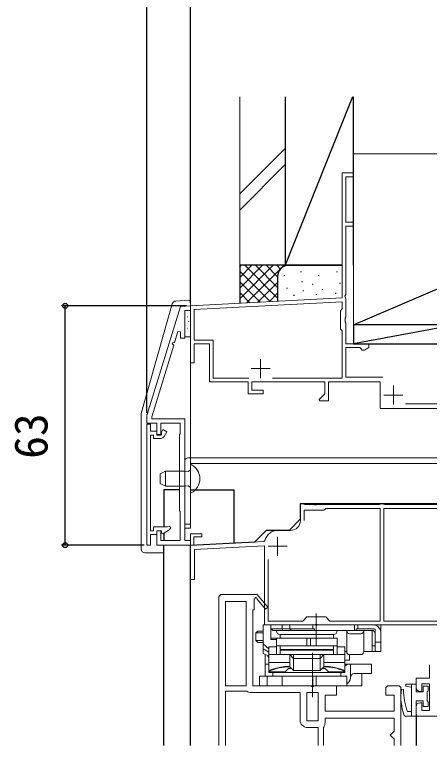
# Model space of a CAD drawing. Units: millimetres, scale not verified. Extents: x -525 to 525, y -783 to 778.
# Drawn here: x 142.2 to 251.5, y -70.8 to 121.6 of the extents above; entities that cross this region are included whole.
import ezdxf
from ezdxf.enums import TextEntityAlignment as Align

# ---------------------------------------------------------------- set-up
doc = ezdxf.new("R2010")
doc.units = ezdxf.units.MM
doc.header["$LTSCALE"] = 4
for name, color, linetype, lineweight in [('0-3_YKK_11', 7, 'Continuous', 18), ('0-4_YKK_11E', 7, 'Continuous', 18), ('0-6_YKK_13', 4, 'Continuous', 18), ('0-B_YSS_KE', 3, 'Continuous', 18)]:
    doc.layers.add(name, color=color, linetype=linetype, lineweight=lineweight)
for name, color, linetype in [('0-5_YKK_12', 2, 'Continuous'), ('0-8_YKK_D', 6, 'Continuous'), ('0-A_YSS_K', 3, 'Continuous')]:
    doc.layers.add(name, color=color, linetype=linetype)
doc.styles.add('ＭＳ ゴシック', font='')
doc.styles.get('ＭＳ ゴシック').set_extended_font_data('MS Gothic')

msp = doc.modelspace()

# ---------------------------------------------------------------- linework, layer by layer
at = {"layer": '0-3_YKK_11', "color": 211}
for p, q in [((214.91, -14.2), (211.61, -14.2)), ((211.51, -15.9), (211.51, -20.9)), ((209.01, -18.4), (214.01, -18.4)), ((248.01, -60.6), (248.01, -63.1))]:
    msp.add_line(p, q, dxfattribs=at)
at = {"layer": '0-3_YKK_11'}
for p, q in [((196.01, -31.6), (196.01, -70.8)), ((240.51, -55.1), (243.51, -55.1))]:
    msp.add_line(p, q, dxfattribs=at)
at = {"layer": '0-3_YKK_11', "color": 1}
for points in [[(187.01, -16.9), (187.01, 15.2), (178.31, 15.2), (178.31, 15.704), (184.11, 34.514), (183.717, 34.937), (183.786, 35.158), (184.348, 35.286), (185.23, 38.144), (185.91, 38.041), (185.91, 36.4), (187.01, 36.4), (187.01, 43.72), (188.51, 43.798), (188.51, 44.9), (185.91, 44.764), (177.055, 16.044)], [(177.01, 15.749), (177.01, 14), (179.71, 14), (179.71, 11), (180.71, 11), (180.71, 14), (185.81, 14), (185.81, 11.2), (185.61, 11), (185.61, -9), (185.81, -9.2), (185.81, -16.9), (180.71, -16.9), (180.71, -14.3), (179.71, -14.3), (179.71, -18.1), (188.51, -18.1), (188.51, -16.9), (187.01, -16.9)], [(177.01, -18.1), (177.01, 13.8), (178.01, 13.8), (178.01, 11.9), (179.71, 11.9), (179.71, 10.9), (180.791, 10.9), (180.901, 11.091), (180.901, 11.391), (180.901, 11.691), (181.271, 12.332), (182.31, 11.732), (181.599, 10.5)], [(180.733, 10), (178.81, 10), (178.81, 10.9), (178.01, 10.9), (178.01, -14.3), (178.81, -14.3), (178.81, -13.3), (182.488, -13.3), (182.902, -13.061), (183.337, -13.416)], [(182.665, -14.237), (181.21, -15.077), (180.91, -14.904), (180.91, -14.3), (179.71, -14.3), (179.71, -15.3), (178.01, -15.3), (178.01, -18.1), (177.01, -18.1)]]:
    msp.add_lwpolyline(points, dxfattribs=at)
at = {"layer": '0-3_YKK_11', "color": 211}
for points in [[(277.352, -7.4), (239.669, -7.4), (239.485, -7.28), (239.21, -7.1), (238.81, -7.1), (238.535, -7.28), (238.352, -7.4), (221.969, -7.4), (221.785, -7.52), (221.235, -7.52), (221.052, -7.4), (218.669, -7.4), (218.485, -7.28), (218.21, -7.1), (217.51, -7.1), (217.51, -11.6)], [(209.01, -21.91), (209.01, -38.1), (218.11, -38.1), (219.21, -37), (224.21, -37), (225.31, -38.1), (238.51, -38.1), (238.51, -8.4), (224.21, -8.4), (224.01, -8.6), (223.71, -8.9), (218.51, -8.9), (218.51, -11.6)], [(262.114, -32.1), (277.51, -32.1), (277.51, -13.8), (277.31, -13.6), (277.01, -13.3), (277.01, -8.4), (239.51, -8.4), (239.51, -38.1), (258.51, -38.1), (258.51, -33.6)], [(208.134, -16.864), (207.86, -17.086), (189.41, -18.053), (189.41, -15.9), (191.51, -15.9), (191.51, -15.1), (188.51, -15.1), (188.51, -27.1), (189.61, -27.1), (189.61, -19.244), (208.01, -18.28), (208.01, -39.1), (221.252, -39.1), (221.435, -38.98), (221.985, -38.98), (222.169, -39.1), (256.61, -39.1)], [(248.01, -63.1), (275.01, -63.1), (275.01, -61.6), (273.21, -61.6), (273.21, -50.1), (293.51, -50.1), (293.51, -47.6), (292.01, -47.6), (292.01, -48.1), (278.51, -48.1), (278.51, -41.6), (276.91, -41.6), (276.91, -39.219), (276.176, -39.017), (275.41, -40.3), (275.41, -43.1), (277.01, -43.1), (277.01, -48.6), (262.51, -48.6)], [(251.51, -49.6), (251.51, -53.1), (248.01, -53.1), (248.01, -55.6)], [(249.01, -56.6), (249.51, -56.6), (249.51, -54.6), (251.51, -54.6), (251.51, -61.6), (249.51, -61.6), (249.51, -59.6), (249.01, -59.6)]]:
    msp.add_lwpolyline(points, dxfattribs=at)
at = {"layer": '0-3_YKK_11'}
for points in [[(196.01, -31.6), (196.51, -31.1), (205.876, -31.1), (206.01, -31.023)], [(205.616, -32.174), (205.31, -32.351), (205.31, -35.1), (205.01, -35.1), (205.01, -55.1), (220.086, -55.1), (220.476, -55.288), (220.945, -55.288), (221.335, -55.1), (227.01, -55.1), (227.01, -57.6), (224.01, -57.6), (224.01, -61.8), (242.21, -61.8), (242.21, -57.6), (240.01, -57.6), (240.01, -55.6), (240.51, -55.1)], [(206.01, -31.023), (208.915, -34.441), (208.306, -34.959), (205.995, -32.24)], [(243.51, -55.1), (244.01, -55.6), (244.01, -70.8)], [(197.81, -70.8), (197.81, -56.5), (203.21, -56.5), (203.37, -56.546)], [(204.596, -56.9), (217.41, -56.9), (217.41, -64.1)], [(242.21, -70.8), (242.21, -69.1), (241.71, -68.6), (241.21, -68.1), (241.71, -67.6), (242.21, -67.1), (242.21, -63.6), (224.01, -63.6), (224.01, -64.773)], [(219.41, -66.1), (222.21, -66.1), (222.21, -70.8)], [(223.644, -65.989), (223.61, -66.1), (223.61, -70.8)]]:
    msp.add_lwpolyline(points, dxfattribs=at)
for points in [[(203.21, -32.9), (203.21, -55.1), (197.81, -55.1), (197.81, -32.9)], [(222.21, -56.9), (222.21, -64.3), (219.21, -64.3), (219.21, -56.9)]]:
    msp.add_lwpolyline(points, close=True, dxfattribs=at)
at = {"layer": '0-3_YKK_11', "color": 1}
for centre, radius, start, end in [((178.01, 15.749), 1, 162.86303, 179.99991), ((180.733, 11), 1, 270, 330.00002), ((181.915, -12.938), 1.5, 300.00001, 341.40962)]:
    msp.add_arc(centre, radius, start, end, dxfattribs=at)
at = {"layer": '0-3_YKK_11', "color": 211}
for centre, radius, start, end in [((214.91, -11.6), 2.6, 270.00001, 359.99999), ((211.61, -17.8), 3.6, 90, 164.93503), ((249.01, -55.6), 1, 180.00001, 269.99999), ((249.01, -60.6), 1, 90.00001, 179.99999)]:
    msp.add_arc(centre, radius, start, end, dxfattribs=at)
at = {"layer": '0-3_YKK_11'}
for centre, radius, start, end in [((205.833, -32.049), 0.25, 310.35704, 210), ((204.596, -54.6), 2.3, 237.79577, 270), ((219.41, -64.1), 2, 180, 270), ((221.81, -64.773), 2.2, 326.44269, 0)]:
    msp.add_arc(centre, radius, start, end, dxfattribs=at)
at = {"layer": '0-4_YKK_11E', "color": 4}
for p, q in [((229.323, 41.663), (229.323, 40.736)), ((207.01, 30.9), (207.01, 25.9)), ((204.51, 28.4), (209.51, 28.4)), ((242.01, 23.9), (242.01, 18.9)), ((239.51, 21.4), (244.51, 21.4))]:
    msp.add_line(p, q, dxfattribs=at)
for points in [[(257.31, 17.9), (238.51, 17.9), (238.51, 24.9), (224.91, 24.9), (224.91, 19.9), (222.585, 19.9), (222.424, 20.288), (223.91, 21.774), (223.91, 24.9), (204.71, 24.9), (204.71, 22.7), (207.71, 22.7), (207.71, 21.7), (203.71, 21.7), (203.71, 24.9), (193.51, 24.9), (193.51, 34.9), (189.51, 34.9), (189.51, 29.9), (188.51, 29.9), (188.51, 44.9), (228.51, 46.996), (228.51, 79.9), (231.51, 79.9)], [(231.51, 79.9), (231.51, 78.9), (229.51, 78.9), (229.51, 66.9), (231.51, 66.9), (231.51, 65.9), (229.51, 65.9), (229.51, 47.896), (229.251, 47.446), (229.36, 47.036)], [(229.36, 47.036), (229.51, 46.777), (229.51, 41.942), (229.323, 41.663)], [(210.123, 25.9), (228.51, 25.9), (228.51, 38.2), (228.11, 38.893), (228.11, 43.507), (228.51, 44.2), (228.51, 45.995), (189.51, 43.951), (189.51, 35.9), (194.51, 35.9), (194.51, 25.9), (203.897, 25.9)], [(229.323, 40.736), (229.51, 40.458), (229.51, 34.9), (235.51, 34.9), (235.51, 33.9), (234.385, 33.25), (233.81, 33.25), (233.511, 33.575), (233.212, 33.9), (229.51, 33.9), (229.51, 26.1), (239.21, 26.1)], [(245.243, 19.1), (257.51, 19.1)]]:
    msp.add_lwpolyline(points, dxfattribs=at)
at = {"layer": '0-5_YKK_12'}
for p, q in [((188.51, -3.5), (200.012, -3.5)), ((200.012, -17.497), (200.012, -3.5)), ((217.51, -7.1), (300.51, -7.1)), ((217.51, -11.2), (217.51, -7.1)), ((181.512, -14.904), (181.512, -16.902)), ((188.51, -18.1), (205.501, -17.21)), ((181.513, -70.8), (181.513, -18.1)), ((188.511, -70.8), (188.51, -18.1)), ((248.011, -62.617), (248.011, -70.8))]:
    msp.add_line(p, q, dxfattribs=at)
for points in [[(185.613, -3.5), (181.512, -3.5), (181.512, -13.3)], [(217.51, -11.2), (214.51, -14.2), (208.51, -14.2), (205.501, -17.21)]]:
    msp.add_lwpolyline(points, dxfattribs=at)
at = {"layer": '0-6_YKK_13'}
for p, q in [((184.639, 46.163), (187.98, 46.368)), ((175.548, 16.534), (183.738, 45.438)), ((188.51, 45.868), (188.51, -3.5)), ((187.76, 42.02), (187.81, 42.02)), ((188.037, 40.799), (188.121, 40.854)), ((187.76, 39.03), (187.81, 39.03)), ((175.51, -19.1), (175.51, 16.261)), ((181.91, -2.6), (181.91, 1.4)), ((188.735, -4.333), (188.51, -4.196)), ((181.509, -20.1), (176.51, -20.1)), ((221.706, -36.1), (221.706, -44.6)), ((220.748, -39.1), (220.748, -40.1)), ((221.664, -39.1), (221.664, -40.6)), ((231.748, -39.1), (231.748, -40.6)), ((232.664, -39.1), (232.664, -40.1)), ((237.206, -40.234), (237.206, -46.1)), ((205.773, -43.2), (205.773, -41.2)), ((212.206, -42.6), (212.206, -41.6)), ((229.706, -46.1), (229.706, -40.6)), ((230.506, -41.4), (233.406, -41.4)), ((234.206, -40.6), (234.206, -46.1)), ((236.406, -40.6), (236.406, -46.1)), ((207.706, -43.7), (206.273, -43.7)), ((209.206, -45.35), (207.706, -44.1)), ((209.706, -42.6), (211.206, -42.6)), ((219.241, -42.6), (219.241, -44.6)), ((220.145, -42.6), (220.145, -44.6)), ((237.206, -43.6), (238.706, -43.6)), ((207.706, -45.4), (209.206, -46.266)), ((211.206, -44.6), (227.206, -44.6)), ((229.206, -46.1), (229.706, -46.1)), ((208.221, -46.857), (208.221, -52.6)), ((209.206, -47.5), (209.076, -47.5)), ((214.706, -46.9), (209.206, -46.9)), ((214.706, -47.021), (214.706, -50.1)), ((215.706, -46.9), (215.706, -47.632)), ((215.706, -51.1), (215.706, -48.021)), ((215.709, -47.988), (215.709, -47.903)), ((220.706, -58.1), (220.706, -46.4)), ((222.703, -47.988), (222.703, -47.903)), ((222.706, -46.9), (222.706, -47.632)), ((222.706, -51.1), (222.706, -48.021)), ((230.506, -46.9), (233.406, -46.9)), ((209.206, -49.4), (208.221, -49.4)), ((214.706, -48.953), (209.206, -48.953)), ((229.206, -48.953), (223.706, -48.953)), ((230.726, -49.4), (230.726, -53.061)), ((210.206, -52.6), (210.206, -51.6)), ((214.706, -50.1), (215.706, -51.1)), ((222.706, -51.1), (215.706, -51.1)), ((228.206, -51.6), (228.206, -52.6)), ((228.206, -51.943), (228.26, -51.686)), ((228.268, -51.6), (228.26, -51.686)), ((208.706, -52.6), (208.706, -55.1)), ((212.706, -52.6), (212.706, -55.1)), ((220.748, -52.6), (220.748, -55.1)), ((221.664, -52.6), (221.664, -55.1)), ((229.706, -55.009), (230.193, -55.1)), ((244.714, -56.071), (244.117, -56.027)), ((246.81, -63.1), (246.81, -61.9))]:
    msp.add_line(p, q, dxfattribs=at)
at = {"layer": '0-6_YKK_13', "color": 80}
for p, q in [((287.01, 4.9), (188.01, 4.9)), ((188.51, -12.6), (187.01, -12.6))]:
    msp.add_line(p, q, dxfattribs=at)
at = {"layer": '0-6_YKK_13'}
for points in [[(187.01, 36.72), (187.01, 43.72), (188.51, 43.72), (188.51, 36.72)], [(226.206, -46.9), (212.206, -46.9), (212.206, -45.7), (226.206, -45.7)]]:
    msp.add_lwpolyline(points, close=True, dxfattribs=at)
at = {"layer": '0-6_YKK_13', "color": 80}
msp.add_lwpolyline([(187.01, 3.9), (187.01, -13.6), (188.51, -13.6), (188.51, 3.4), (287.01, 3.4), (287.01, 4.9)], dxfattribs=at)
at = {"layer": '0-6_YKK_13'}
for points in [[(188.51, -4.196), (188.51, 2.996), (188.735, 3.133)], [(188.51, 1.748), (187.923, 1.255), (187.11, 1.4), (181.91, 1.4), (180.51, 0.7), (180.51, -1.9), (181.91, -2.6), (187.11, -2.6), (187.923, -2.455), (188.51, -2.948)], [(209.206, -47.35), (207.706, -46.6), (207.706, -39.1), (209.706, -39.1), (209.706, -42.9), (211.206, -42.9)], [(238.706, -41.1), (238.706, -39.1), (236.706, -39.1), (209.706, -39.1)], [(237.206, -41.1), (236.706, -40.6), (210.206, -40.6), (209.706, -40.1), (221.206, -40.1), (221.206, -40.6)], [(212.706, -39.1), (212.706, -40.1), (212.913, -40.6)], [(215.206, -40.6), (214.706, -40.1), (214.706, -39.1)], [(232.206, -40.6), (232.206, -40.1), (236.706, -40.1)], [(207.706, -40.7), (206.273, -40.7), (205.773, -41.2), (207.706, -41.2)], [(207.706, -41.171), (207.677, -41.2), (207.677, -43.2), (207.706, -43.229)], [(226.206, -42.6), (226.206, -41.6), (212.206, -41.6)], [(234.206, -46.1), (238.706, -46.1), (238.706, -41.1)], [(206.273, -43.7), (205.773, -43.2), (207.706, -43.2)], [(227.206, -46.9), (227.206, -42.6), (211.206, -42.6), (211.206, -46.9)], [(227.206, -44.9), (227.741, -44.9), (229.206, -44.9), (229.206, -51.6), (209.206, -51.6), (209.206, -44.9), (211.206, -44.9)], [(212.206, -44.6), (212.206, -45.6), (226.206, -45.6), (226.206, -44.6)], [(237.206, -44.6), (236.706, -44.6), (236.406, -44.6)], [(209.076, -47.5), (209.027, -47.476), (208.978, -47.404), (208.93, -47.285), (208.904, -47.199)], [(229.206, -46.9), (223.706, -46.9), (222.712, -47.894), (222.706, -47.9), (215.706, -47.9), (215.7, -47.894), (214.706, -46.9)], [(223.706, -47.021), (223.706, -50.1), (222.706, -51.1)], [(229.206, -48.4), (230.418, -48.4), (230.418, -46.895)], [(214.706, -49.979), (213.289, -50.052), (211.889, -50.27), (210.523, -50.629), (209.206, -51.127)], [(229.206, -51.127), (227.889, -50.629), (226.523, -50.27), (225.123, -50.052), (223.706, -49.979)], [(229.206, -49.4), (236.206, -49.4), (236.206, -51.9), (231.661, -51.9)], [(229.706, -55.1), (229.706, -52.6), (206.706, -52.6), (206.706, -55.1), (233.706, -55.1), (233.706, -52.814), (233.706, -51.9)], [(209.206, -51.4), (213.534, -51.4), (214.334, -50.6), (215.206, -50.6)], [(223.206, -50.6), (224.077, -50.6), (224.877, -51.4), (229.206, -51.4)], [(244.858, -62.9), (245.141, -63.1), (247.01, -63.1), (248.01, -63.1), (248.01, -59.1), (249.91, -59.1), (249.91, -60.6), (251.21, -60.6), (251.21, -59.4), (250.91, -59.1), (250.91, -56.7), (251.21, -56.4), (251.21, -55.2), (249.91, -55.2), (249.91, -56.7), (248.01, -56.7), (248.01, -54.7), (246.81, -54.7), (246.81, -55.5), (245.289, -55.251), (245.334, -54.7), (246.81, -54.7)], [(246.81, -55.5), (246.81, -61.9), (245.748, -61.9)]]:
    msp.add_lwpolyline(points, dxfattribs=at)
for centre, radius, start, end in [((188.01, 45.868), 0.5, 0, 93.5), ((184.7, 45.165), 1, 93.5, 164.18081), ((176.51, 16.261), 1, 164.18081, 180), ((186.81, -0.6), 4.2, 297.28098, 62.71904), ((176.51, -19.1), 1, 180, 270), ((236.706, -41.1), 2, 359.99998, 90.00002), ((236.706, -41.1), 1, 60.00001, 90.00002), ((212.206, -40.6), 1, 180, 270), ((226.206, -40.6), 1, 270, 359.99998), ((230.506, -40.6), 0.8, 180, 270), ((233.406, -40.6), 0.8, 270, 359.99998), ((230.506, -46.1), 0.8, 180, 270), ((233.406, -46.1), 0.8, 270, 359.99998), ((214.706, -63.1), 13, 90.00002, 115.02899), ((223.706, -63.1), 13, 64.97099, 90.00002), ((259, -57.899), 15, 172.82962, 199.47606), ((259.71, -56.418), 15, 178.6723, 201.43437)]:
    msp.add_arc(centre, radius, start, end, dxfattribs=at)
at = {"layer": '0-6_YKK_13', "color": 80}
msp.add_arc((188.01, 3.9), 1, 89.99998, 180.00002, dxfattribs=at)
at = {"layer": '0-6_YKK_13'}
for centre, major_axis, ratio, start_param, end_param in [((216.706, -48.9), (-1.97, 1.97), 0.176327, 0.1230955, 0.1745304), ((216.534, -45.9), (0.828, 1.998), 0.093899, 2.7346179, 3.102718), ((213.706, -45.9), (-1.932, 1.932), 0.267949, 3.3256427, 3.403392), ((217.706, -49.9), (-1.97, 1.97), 0.176327, 0.1230956, 0.1745305), ((220.706, -49.9), (1.97, 1.97), 0.176327, 6.1086548, 6.1600897), ((224.706, -45.9), (1.932, 1.932), 0.267949, 2.8797933, 2.9575426), ((221.877, -45.9), (-0.828, 1.998), 0.093899, 3.1804673, 3.5485674), ((221.706, -48.9), (1.97, 1.97), 0.176327, 6.1086549, 6.1600898), ((230.757, -51.9), (-2.519, 0), 0.992361, 4.7247659, 5.3755266), ((231.661, -52.9), (0, 1), 0.907845, 6.2831853, 7.768162), ((228.25, -52.6), (2.519, 0), 0.992546, 5.3287038, 6.0977229), ((228.495, -52.6), (0, 2.5), 0.907845, 4.5269265, 4.6265694)]:
    msp.add_ellipse(centre, major_axis=major_axis, ratio=ratio, start_param=start_param, end_param=end_param, dxfattribs=at)
at = {"layer": '0-8_YKK_D'}
for p, q in [((177.01, 16.749), (177.01, 160.9)), ((188.51, 45.584), (188.51, 160.9)), ((188.51, 45.584), (188.51, 160.9)), ((188.51, 45.584), (188.51, 140.9)), ((187.51, 44.9), (154.51, 44.9)), ((155.51, -18.1), (155.51, 44.9)), ((176.31, -18.1), (154.51, -18.1))]:
    msp.add_line(p, q, dxfattribs=at)
for centre in [(155.51, 44.9), (155.51, -18.1)]:
    msp.add_circle(centre, 0.637, dxfattribs=at)
at = {"layer": '0-A_YSS_K'}
for p, q in [((213.51, 99.9), (213.51, 55.578)), ((231.51, 55.578), (231.51, 99.9)), ((213.51, 86.366), (201.51, 74.366)), ((231.51, 39.9), (336.51, 84.9)), ((201.51, 70.123), (213.51, 82.123)), ((201.51, 55.581), (201.51, 45.581)), ((214.51, 55.581), (201.51, 55.581)), ((201.51, 46.723), (210.368, 55.581)), ((201.51, 49.552), (207.54, 55.581)), ((201.51, 52.38), (204.711, 55.581)), ((201.51, 55.209), (201.883, 55.581)), ((201.51, 54.067), (209.573, 46.004)), ((202.824, 55.581), (211.51, 46.895)), ((203.358, 45.743), (213.197, 55.581)), ((205.652, 55.581), (211.51, 49.723)), ((208.481, 55.581), (211.51, 52.552)), ((211.309, 55.581), (212.291, 54.6)), ((214.138, 55.581), (214.158, 55.561)), ((228.51, 55.578), (214.51, 55.581)), ((217.678, 53.778), (217.678, 53.978)), ((227.183, 53.778), (227.183, 53.978)), ((211.51, 52.581), (211.51, 46.105)), ((213.338, 52.776), (213.338, 52.976)), ((222.351, 52.776), (222.351, 52.976)), ((201.51, 51.238), (206.885, 45.863)), ((206.275, 45.831), (211.51, 51.067)), ((218.011, 51.107), (218.011, 51.307)), ((220.804, 50.504), (220.804, 50.704)), ((228.014, 50.773), (228.014, 50.973)), ((201.51, 48.41), (204.198, 45.722)), ((209.26, 45.987), (211.51, 48.238)), ((214.006, 49.438), (214.006, 49.638)), ((218.345, 48.771), (218.345, 48.971)), ((223.352, 49.104), (223.352, 49.304)), ((226.849, 48.102), (226.849, 48.302)), ((215.836, 47.582), (215.836, 47.782)), ((221.766, 47.797), (221.766, 47.998)), ((258.51, 39.9), (231.51, 34.9))]:
    msp.add_line(p, q, dxfattribs=at)
msp.add_lwpolyline([(231.239, 99.9), (213.51, 55.578), (228.51, 55.578)], dxfattribs=at)
msp.add_lwpolyline([(258.51, 39.9), (231.51, 39.9), (231.51, 34.9), (258.51, 34.9)], close=True, dxfattribs=at)
msp.add_arc((214.51, 52.581), 3, 90, 180, dxfattribs=at)
at = {"layer": '0-B_YSS_KE'}
for p, q in [((201.51, 99.9), (201.51, 55.581)), ((213.51, 99.9), (213.51, 55.581)), ((213.51, 55.581), (201.51, 55.581))]:
    msp.add_line(p, q, dxfattribs=at)
msp.add_lwpolyline([(231.51, 39.9), (336.51, 39.9), (336.51, 84.9), (231.51, 84.9)], close=True, dxfattribs=at)

# ---------------------------------------------------------------- texts
at = {"layer": '0-8_YKK_D', "style": 'ＭＳ ゴシック'}
msp.add_text('63', height=8.798, rotation=90, dxfattribs=at).set_placement((153.51, 4.639), align=Align.BOTTOM_LEFT)

doc.saveas('drawing.dxf')
